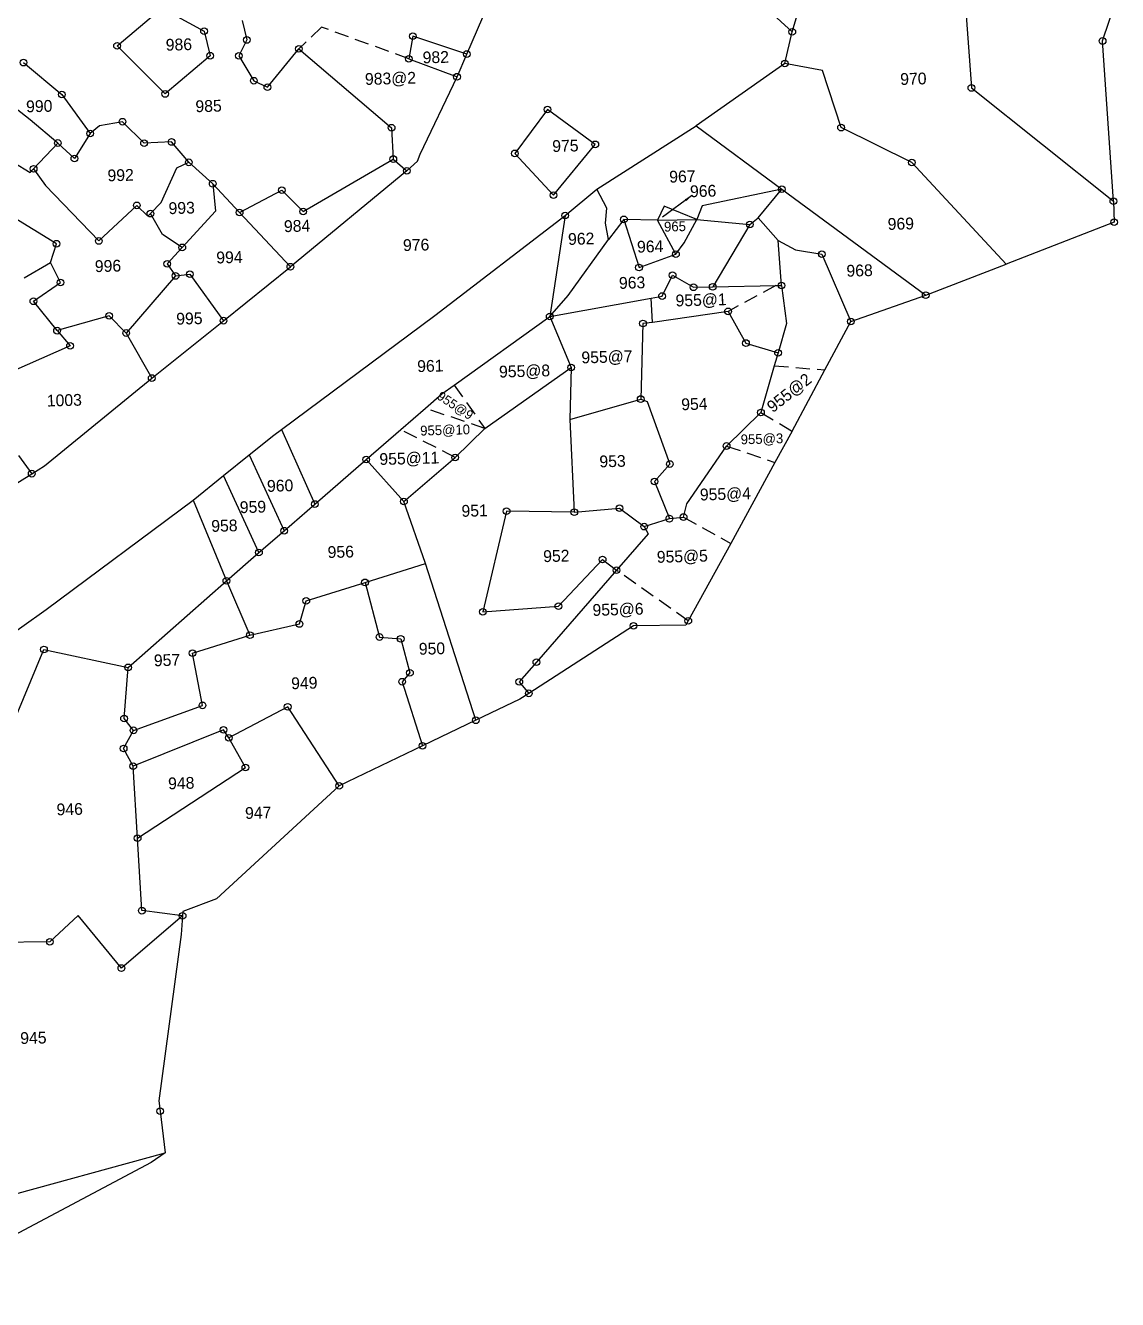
# Model space of a CAD drawing. Header units: metres. Extents: x 260190 to 263401, y 2203527 to 2206859.
# Drawn here: x 261047.7 to 261430.3, y 2204676.2 to 2205122.4 of the extents above; entities that cross this region are included whole.
import ezdxf

# ---------------------------------------------------------------- set-up
doc = ezdxf.new("R2010")
doc.units = ezdxf.units.M
doc.header["$MEASUREMENT"] = 0
doc.linetypes.add('DASHED', pattern=[0.75, 0.5, -0.25])
for name, color, linetype in [('POLY_PARCEL', 6, 'Continuous'), ('POLY_SUBPARCEL', 6, 'DASHED'), ('SYM_STONE', 1, 'Continuous'), ('TEXT_PARCEL', 7, 'Continuous')]:
    doc.layers.add(name, color=color, linetype=linetype)
doc.styles.get("Standard").update_dxf_attribs({"font": 'simplex.shx'})
doc.styles.add('TEXT_MAP', font='', dxfattribs={"height": 1.8})
doc.styles.get('TEXT_MAP').set_extended_font_data('Kruti Dev 050')
doc.dimstyles.get("Standard").update_dxf_attribs({"dimtxt": 0.18, "dimasz": 0.18, "dimexe": 0.18, "dimexo": 0.0625, "dimgap": 0.09, "dimtad": 0, "dimtih": 1, "dimtoh": 1, "dimdec": 4, "dimzin": 0, "dimdsep": 46, "dimtxsty": 'Standard', "dimcen": 0.09, "dimadec": 0, "dimazin": 0, "dimtfac": 1, "dimtdec": 4, "dimtofl": 0, "dimtmove": 0, "dimatfit": 3, "dimfxl": 1, "dimtolj": 1, "dimtzin": 0, "dimarcsym": 0})

msp = doc.modelspace()

# ---------------------------------------------------------------- linework, layer by layer
at = {"layer": 'POLY_PARCEL'}
for p, q in [((261316.32, 2205120.19), (261325.78, 2205152.39)), ((261284.33, 2205149.53), (261316.32, 2205120.19)), ((261375.53, 2205148.85), (261379.07, 2205100.55)), ((261425.03, 2205116.99), (261429.66, 2205130.84)), ((261079.76, 2205115.27), (261095.4, 2205128.47)), ((261095.4, 2205128.47), (261110.24, 2205120.43)), ((261123.55, 2205124.19), (261125.21, 2205117.36)), ((261202.31, 2205112.41), (261207.95, 2205125.36)), ((261110.24, 2205120.43), (261112.38, 2205111.83)), ((261313.69, 2205109.08), (261316.32, 2205120.19)), ((261096.63, 2205098.44), (261079.76, 2205115.27)), ((261125.21, 2205117.36), (261122.41, 2205111.79)), ((261183.37, 2205118.66), (261182.01, 2205110.77)), ((261202.31, 2205112.41), (261183.37, 2205118.66)), ((261428.81, 2205060.88), (261425.03, 2205116.99)), ((261112.38, 2205111.83), (261096.63, 2205098.44)), ((261122.41, 2205111.79), (261127.66, 2205103.09)), ((261132.44, 2205100.81), (261143.47, 2205114.27)), ((261143.47, 2205114.27), (261175.96, 2205086.62)), ((261182.01, 2205110.77), (261198.86, 2205104.47)), ((261198.86, 2205104.47), (261202.31, 2205112.41)), ((261046.98, 2205109.42), (261060.43, 2205098.26)), ((261313.69, 2205109.08), (261282.65, 2205087.26)), ((261326.93, 2205106.68), (261313.69, 2205109.08)), ((261333.4, 2205086.65), (261326.93, 2205106.68)), ((261127.66, 2205103.09), (261132.44, 2205100.81)), ((261185.9, 2205077.34), (261198.86, 2205104.47)), ((261049.31, 2205089.42), (261034.29, 2205101.08)), ((261060.43, 2205098.26), (261070.33, 2205084.58)), ((261379.07, 2205100.55), (261428.81, 2205060.88)), ((261230.57, 2205093.01), (261219.09, 2205077.62)), ((261247.31, 2205080.79), (261230.57, 2205093.01)), ((261059.03, 2205081.26), (261049.31, 2205089.42)), ((261081.66, 2205088.73), (261073.61, 2205087.23)), ((261089.22, 2205081.18), (261081.66, 2205088.73)), ((261070.33, 2205084.58), (261064.82, 2205075.82)), ((261073.61, 2205087.23), (261070.33, 2205084.58)), ((261175.96, 2205086.62), (261176.55, 2205075.64)), ((261247.85, 2205065.08), (261282.65, 2205087.26)), ((261282.65, 2205087.26), (261312.68, 2205065.11)), ((261358.23, 2205074.42), (261333.4, 2205086.65)), ((261032.92, 2205080.97), (261049.33, 2205070.9)), ((261050.55, 2205072.19), (261059.03, 2205081.26)), ((261064.82, 2205075.82), (261059.03, 2205081.26)), ((261098.89, 2205081.62), (261089.22, 2205081.18)), ((261104.94, 2205074.49), (261098.89, 2205081.62)), ((261232.66, 2205062.96), (261247.31, 2205080.79)), ((261144.97, 2205057.29), (261176.55, 2205075.64)), ((261176.55, 2205075.64), (261181.28, 2205071.54)), ((261185.02, 2205074.89), (261185.9, 2205077.34)), ((261219.09, 2205077.62), (261232.66, 2205062.96)), ((261049.33, 2205070.9), (261050.55, 2205072.19)), ((261050.55, 2205072.19), (261054.72, 2205066.39)), ((261095.28, 2205060.37), (261100.69, 2205072.58)), ((261100.69, 2205072.58), (261104.94, 2205074.49)), ((261113.27, 2205067.01), (261104.94, 2205074.49)), ((261181.28, 2205071.54), (261140.48, 2205037.94)), ((261181.28, 2205071.54), (261185.02, 2205074.89)), ((261391.26, 2205038.84), (261358.23, 2205074.42)), ((261054.72, 2205066.39), (261073.41, 2205046.94)), ((261113.27, 2205067.01), (261114.25, 2205057.36)), ((261122.7, 2205056.94), (261113.27, 2205067.01)), ((261122.7, 2205056.94), (261137.48, 2205064.74)), ((261137.48, 2205064.74), (261144.97, 2205057.29)), ((261236.78, 2205055.89), (261247.85, 2205065.08)), ((261251.35, 2205058.46), (261247.85, 2205065.08)), ((261312.68, 2205065.11), (261284.74, 2205059.21)), ((261304.4, 2205055.03), (261312.68, 2205065.11)), ((261312.68, 2205065.11), (261363.05, 2205027.96)), ((261073.41, 2205046.94), (261086.7, 2205059.42)), ((261086.7, 2205059.42), (261090.51, 2205055.59)), ((261091.45, 2205056.52), (261095.28, 2205060.37)), ((261114.25, 2205057.36), (261102.61, 2205044.7)), ((261250.9, 2205053.15), (261251.35, 2205058.46)), ((261271.38, 2205059.15), (261269.05, 2205054.18)), ((261282.9, 2205054.45), (261271.38, 2205059.15)), ((261284.74, 2205059.21), (261282.9, 2205054.45)), ((261428.81, 2205060.88), (261429.09, 2205053.51)), ((261058.53, 2205045.98), (261042.24, 2205056)), ((261090.51, 2205055.59), (261091.45, 2205056.52)), ((261095.7, 2205049.27), (261091.45, 2205056.52)), ((261140.48, 2205037.94), (261122.7, 2205056.94)), ((261191.1, 2205020.84), (261236.78, 2205055.89)), ((261236.78, 2205055.89), (261231.35, 2205020.46)), ((261251.94, 2205047.48), (261250.9, 2205053.15)), ((261257.35, 2205054.5), (261251.94, 2205047.48)), ((261269.05, 2205054.18), (261257.35, 2205054.5)), ((261257.35, 2205054.5), (261262.62, 2205037.65)), ((261269.05, 2205054.18), (261282.9, 2205054.45)), ((261275.56, 2205042.32), (261269.05, 2205054.18)), ((261278.4, 2205046.33), (261282.9, 2205054.45)), ((261282.9, 2205054.45), (261301.42, 2205052.69)), ((261301.42, 2205052.69), (261304.4, 2205055.03)), ((261304.4, 2205055.03), (261311.4, 2205047.07)), ((261429.09, 2205053.51), (261391.26, 2205038.84)), ((261102.61, 2205044.7), (261095.7, 2205049.27)), ((261301.42, 2205052.69), (261288.43, 2205030.86)), ((261056.43, 2205039.36), (261058.53, 2205045.98)), ((261102.61, 2205044.7), (261097.3, 2205038.92)), ((261237.83, 2205027.87), (261251.94, 2205047.48)), ((261275.56, 2205042.32), (261278.4, 2205046.33)), ((261312.51, 2205031.35), (261311.4, 2205047.07)), ((261311.4, 2205047.07), (261317.48, 2205043.85)), ((261317.48, 2205043.85), (261326.66, 2205042.33)), ((261047.23, 2205034), (261056.43, 2205039.36)), ((261059.97, 2205032.4), (261056.43, 2205039.36)), ((261262.62, 2205037.65), (261275.56, 2205042.32)), ((261326.66, 2205042.33), (261336.83, 2205018.74)), ((261097.3, 2205038.92), (261100.28, 2205034.7)), ((261100.28, 2205034.7), (261105.28, 2205035.32)), ((261105.28, 2205035.32), (261117.08, 2205019.03)), ((261117.08, 2205019.03), (261140.48, 2205037.94)), ((261270.7, 2205027.65), (261274.4, 2205034.98)), ((261274.4, 2205034.98), (261281.75, 2205030.73)), ((261363.05, 2205027.96), (261391.26, 2205038.84)), ((261050.46, 2205025.82), (261059.97, 2205032.4)), ((261100.28, 2205034.7), (261082.93, 2205014.71)), ((261281.75, 2205030.73), (261288.43, 2205030.86)), ((261288.43, 2205030.86), (261310.56, 2205031.31)), ((261310.56, 2205031.31), (261312.51, 2205031.35)), ((261312.51, 2205031.35), (261314.26, 2205018.04)), ((261231.35, 2205020.46), (261237.83, 2205027.87)), ((261231.35, 2205020.46), (261266.85, 2205026.94)), ((261266.85, 2205026.94), (261270.7, 2205027.65)), ((261267.33, 2205018.37), (261266.85, 2205026.94)), ((261336.83, 2205018.74), (261363.05, 2205027.96)), ((261058.75, 2205015.53), (261050.46, 2205025.82)), ((261293.82, 2205022.29), (261267.33, 2205018.37)), ((261293.82, 2205022.29), (261300.1, 2205011.19)), ((261077.02, 2205020.72), (261058.75, 2205015.53)), ((261082.93, 2205014.71), (261077.02, 2205020.72)), ((261091.91, 2204998.93), (261117.08, 2205019.03)), ((261137.41, 2204980.95), (261191.1, 2205020.84)), ((261197.83, 2204996.43), (261231.35, 2205020.46)), ((261231.35, 2205020.46), (261238.87, 2205002.61)), ((261264.02, 2205018.03), (261263.21, 2204991.57)), ((261267.33, 2205018.37), (261264.02, 2205018.03)), ((261314.26, 2205018.04), (261311.33, 2205007.77)), ((261327.75, 2205001.79), (261336.83, 2205018.74)), ((261058.75, 2205015.53), (261063.3, 2205010.19)), ((261082.93, 2205014.71), (261091.91, 2204998.93)), ((261063.3, 2205010.19), (261043.21, 2205001.4)), ((261300.1, 2205011.19), (261311.33, 2205007.77)), ((261311.33, 2205007.77), (261310.03, 2205003.23)), ((261208.63, 2204981.29), (261238.87, 2205002.61)), ((261238.87, 2205002.61), (261238.39, 2204984.37)), ((261310.03, 2205003.23), (261305.35, 2204986.84)), ((261316.25, 2204980.32), (261327.75, 2205001.79)), ((261054.32, 2204968.19), (261091.91, 2204998.93)), ((261193.59, 2204993.39), (261197.83, 2204996.43)), ((261187.77, 2204988.34), (261193.59, 2204993.39)), ((261238.39, 2204984.37), (261263.21, 2204991.57)), ((261263.21, 2204991.57), (261265.46, 2204990.73)), ((261265.46, 2204990.73), (261273.43, 2204968.82)), ((261179.16, 2204980.88), (261187.77, 2204988.34)), ((261293.31, 2204975.13), (261305.35, 2204986.84)), ((261238.39, 2204984.37), (261239.96, 2204951.93)), ((261126.05, 2204972), (261134.73, 2204978.96)), ((261134.73, 2204978.96), (261137.41, 2204980.95)), ((261137.41, 2204980.95), (261149.07, 2204954.79)), ((261167.05, 2204970.38), (261179.16, 2204980.88)), ((261198.19, 2204971.13), (261208.63, 2204981.29)), ((261316.25, 2204980.32), (261310.22, 2204969.3)), ((261279.37, 2204954.86), (261293.31, 2204975.13)), ((261045.26, 2204971.75), (261049.88, 2204965.44)), ((261049.88, 2204965.44), (261054.32, 2204968.19)), ((261117.1, 2204964.82), (261126.05, 2204972)), ((261126.05, 2204972), (261138.3, 2204945.46)), ((261149.07, 2204954.79), (261167.05, 2204970.38)), ((261167.05, 2204970.38), (261180.28, 2204955.7)), ((261180.28, 2204955.7), (261198.19, 2204971.13)), ((261273.43, 2204968.82), (261268.02, 2204962.69)), ((261310.22, 2204969.3), (261294.74, 2204941.03)), ((261022.92, 2204948.71), (261049.88, 2204965.44)), ((261106.39, 2204956.21), (261117.1, 2204964.82)), ((261129.47, 2204937.81), (261117.1, 2204964.82)), ((261268.02, 2204962.69), (261273.25, 2204949.68)), ((261054.93, 2204917.88), (261106.39, 2204956.21)), ((261106.39, 2204956.21), (261118.07, 2204927.93)), ((261138.3, 2204945.46), (261149.07, 2204954.79)), ((261187.87, 2204934.01), (261180.28, 2204955.7)), ((261278.25, 2204950.24), (261279.37, 2204954.86)), ((261216.24, 2204952.33), (261207.91, 2204917.04)), ((261239.96, 2204951.93), (261216.24, 2204952.33)), ((261239.96, 2204951.93), (261255.8, 2204953.33)), ((261255.8, 2204953.33), (261264.46, 2204946.88)), ((261273.25, 2204949.68), (261278.25, 2204950.24)), ((261264.46, 2204946.88), (261273.25, 2204949.68)), ((261264.46, 2204946.88), (261265.78, 2204944.34)), ((261129.47, 2204937.81), (261138.3, 2204945.46)), ((261265.78, 2204944.34), (261254.71, 2204931.63)), ((261118.07, 2204927.93), (261129.47, 2204937.81)), ((261294.74, 2204941.03), (261279.89, 2204913.9)), ((261166.63, 2204927.36), (261187.87, 2204934.01)), ((261205.47, 2204879.06), (261187.87, 2204934.01)), ((261234.38, 2204919.01), (261249.88, 2204935.36)), ((261249.88, 2204935.36), (261254.71, 2204931.63)), ((261083.63, 2204897.59), (261118.07, 2204927.93)), ((261118.07, 2204927.93), (261126.34, 2204908.85)), ((261254.71, 2204931.63), (261226.67, 2204899.43)), ((261146.06, 2204920.93), (261166.63, 2204927.36)), ((261166.63, 2204927.36), (261171.74, 2204908.23)), ((261143.64, 2204912.79), (261146.06, 2204920.93)), ((261207.91, 2204917.04), (261234.38, 2204919.01)), ((261027.07, 2204898), (261054.93, 2204917.88)), ((261126.34, 2204908.85), (261143.64, 2204912.79)), ((261260.67, 2204912.13), (261224.05, 2204888.5)), ((261279.04, 2204912.35), (261260.67, 2204912.13)), ((261279.89, 2204913.9), (261279.04, 2204912.35)), ((261106.17, 2204902.56), (261126.34, 2204908.85)), ((261171.74, 2204908.23), (261179.13, 2204907.59)), ((261179.13, 2204907.59), (261182.38, 2204895.71)), ((261032.33, 2204851.63), (261054.17, 2204903.84)), ((261054.17, 2204903.84), (261083.63, 2204897.59)), ((261109.73, 2204884.29), (261106.17, 2204902.56)), ((261082.22, 2204879.7), (261083.63, 2204897.59)), ((261226.67, 2204899.43), (261220.68, 2204892.55)), ((261182.38, 2204895.71), (261179.68, 2204892.58)), ((261179.68, 2204892.58), (261186.76, 2204870.1)), ((261220.68, 2204892.55), (261224.05, 2204888.5)), ((261224.05, 2204888.5), (261220.85, 2204886.43)), ((261085.53, 2204875.54), (261109.73, 2204884.29)), ((261139.54, 2204883.77), (261118.95, 2204872.92)), ((261157.62, 2204856.13), (261139.54, 2204883.77)), ((261220.85, 2204886.43), (261205.47, 2204879.06)), ((261085.53, 2204875.54), (261082.22, 2204879.7)), ((261205.47, 2204879.06), (261186.76, 2204870.1)), ((261082.08, 2204869.19), (261085.53, 2204875.54)), ((261117.06, 2204875.72), (261085.45, 2204863.02)), ((261118.95, 2204872.92), (261117.06, 2204875.72)), ((261124.73, 2204862.51), (261118.95, 2204872.92)), ((261186.76, 2204870.1), (261157.62, 2204856.13)), ((261085.45, 2204863.02), (261082.08, 2204869.19)), ((261086.97, 2204837.77), (261085.45, 2204863.02)), ((261086.97, 2204837.77), (261124.73, 2204862.51)), ((261157.62, 2204856.13), (261114.55, 2204816.5)), ((261088.49, 2204812.38), (261086.97, 2204837.77)), ((261114.55, 2204816.5), (261102.84, 2204812.14)), ((261102.74, 2204810.54), (261088.49, 2204812.38)), ((261102.84, 2204812.14), (261102.74, 2204810.54)), ((261066.16, 2204810.66), (261056.24, 2204801.49)), ((261081.27, 2204792.29), (261066.16, 2204810.66)), ((261102.74, 2204810.54), (261081.27, 2204792.29)), ((261102.74, 2204810.54), (261102.22, 2204804.06)), ((261102.22, 2204804.06), (261094.46, 2204745.76)), ((261056.24, 2204801.49), (261027.57, 2204801)), ((261094.46, 2204745.76), (261094.89, 2204742.14)), ((261094.89, 2204742.14), (261096.63, 2204727.52)), ((261002.37, 2204701.81), (261096.63, 2204727.52)), ((261096.63, 2204727.52), (261091.7, 2204724.19)), ((261091.7, 2204724.19), (261001.39, 2204676.18))]:
    msp.add_line(p, q, dxfattribs=at)
at = {"layer": 'POLY_SUBPARCEL', "ltscale": 10}
for p, q in [((261151.41, 2205121.82), (261143.47, 2205114.27)), ((261182.01, 2205110.77), (261151.41, 2205121.82)), ((261310.56, 2205031.31), (261293.82, 2205022.29)), ((261310.03, 2205003.23), (261327.75, 2205001.79)), ((261197.83, 2204996.43), (261208.63, 2204981.29)), ((261208.63, 2204981.29), (261187.77, 2204988.34)), ((261305.35, 2204986.84), (261316.25, 2204980.32)), ((261198.19, 2204971.13), (261179.16, 2204980.88)), ((261293.31, 2204975.13), (261310.22, 2204969.3)), ((261278.25, 2204950.24), (261294.74, 2204941.03)), ((261279.89, 2204913.9), (261254.71, 2204931.63))]:
    msp.add_line(p, q, dxfattribs=at)
at = {"layer": 'SYM_STONE'}
for centre in [(261110.24, 2205120.43), (261183.37, 2205118.66), (261316.32, 2205120.19), (261079.76, 2205115.27), (261125.21, 2205117.36), (261143.47, 2205114.27), (261425.03, 2205116.99), (261112.38, 2205111.83), (261122.41, 2205111.79), (261182.01, 2205110.77), (261202.31, 2205112.41), (261046.98, 2205109.42), (261313.69, 2205109.08), (261127.66, 2205103.09), (261132.44, 2205100.81), (261198.86, 2205104.47), (261060.43, 2205098.26), (261096.63, 2205098.44), (261379.07, 2205100.55), (261230.57, 2205093.01), (261081.66, 2205088.73), (261070.33, 2205084.58), (261175.96, 2205086.62), (261333.4, 2205086.65), (261059.03, 2205081.26), (261089.22, 2205081.18), (261098.89, 2205081.62), (261247.31, 2205080.79), (261064.82, 2205075.82), (261104.94, 2205074.49), (261176.55, 2205075.64), (261219.09, 2205077.62), (261358.23, 2205074.42), (261050.55, 2205072.19), (261181.28, 2205071.54), (261113.27, 2205067.01), (261312.68, 2205065.11), (261137.48, 2205064.74), (261232.66, 2205062.96), (261428.81, 2205060.88), (261086.7, 2205059.42), (261091.45, 2205056.52), (261122.7, 2205056.94), (261144.97, 2205057.29), (261236.78, 2205055.89), (261257.35, 2205054.5), (261301.42, 2205052.69), (261429.09, 2205053.51), (261058.53, 2205045.98), (261073.41, 2205046.94), (261102.61, 2205044.7), (261097.3, 2205038.92), (261275.56, 2205042.32), (261326.66, 2205042.33), (261100.28, 2205034.7), (261105.28, 2205035.32), (261140.48, 2205037.94), (261262.62, 2205037.65), (261274.4, 2205034.98), (261059.97, 2205032.4), (261281.75, 2205030.73), (261288.43, 2205030.86), (261312.51, 2205031.35), (261050.46, 2205025.82), (261270.7, 2205027.65), (261363.05, 2205027.96), (261077.02, 2205020.72), (261231.35, 2205020.46), (261293.82, 2205022.29), (261117.08, 2205019.03), (261264.02, 2205018.03), (261336.83, 2205018.74), (261058.75, 2205015.53), (261082.93, 2205014.71), (261063.3, 2205010.19), (261300.1, 2205011.19), (261311.33, 2205007.77), (261238.87, 2205002.61), (261091.91, 2204998.93), (261263.21, 2204991.57), (261305.35, 2204986.84), (261293.31, 2204975.13), (261167.05, 2204970.38), (261198.19, 2204971.13), (261273.43, 2204968.82), (261049.88, 2204965.44), (261268.02, 2204962.69), (261149.07, 2204954.79), (261180.28, 2204955.7), (261216.24, 2204952.33), (261239.96, 2204951.93), (261255.8, 2204953.33), (261273.25, 2204949.68), (261278.25, 2204950.24), (261138.3, 2204945.46), (261264.46, 2204946.88), (261129.47, 2204937.81), (261249.88, 2204935.36), (261254.71, 2204931.63), (261118.07, 2204927.93), (261166.63, 2204927.36), (261146.06, 2204920.93), (261234.38, 2204919.01), (261207.91, 2204917.04), (261279.89, 2204913.9), (261126.34, 2204908.85), (261143.64, 2204912.79), (261260.67, 2204912.13), (261171.74, 2204908.23), (261179.13, 2204907.59), (261054.17, 2204903.84), (261106.17, 2204902.56), (261083.63, 2204897.59), (261182.38, 2204895.71), (261226.67, 2204899.43), (261179.68, 2204892.58), (261220.68, 2204892.55), (261224.05, 2204888.5), (261109.73, 2204884.29), (261139.54, 2204883.77), (261082.22, 2204879.7), (261205.47, 2204879.06), (261085.53, 2204875.54), (261117.06, 2204875.72), (261082.08, 2204869.19), (261118.95, 2204872.92), (261186.76, 2204870.1), (261085.45, 2204863.02), (261124.73, 2204862.51), (261157.62, 2204856.13), (261086.97, 2204837.77), (261088.49, 2204812.38), (261102.74, 2204810.54), (261056.24, 2204801.49), (261081.27, 2204792.29), (261094.89, 2204742.14)]:
    msp.add_circle(centre, 1.17, dxfattribs=at)

# ---------------------------------------------------------------- texts
at = {"layer": 'TEXT_PARCEL', "style": 'TEXT_MAP'}
for s, height, rotation, p in [('986', 4.128, 1.5462, (261096.88, 2205113.57)), ('982', 4.128, 1.5462, (261186.88, 2205109.13)), ('983@2', 4.128, 1.5462, (261166.67, 2205101.59)), ('970', 4.128, 1.5462, (261354.19, 2205101.58)), ('990', 4.128, 1.5462, (261047.96, 2205091.99)), ('985', 4.128, 1.5462, (261107.28, 2205092.04)), ('975', 4.128, 1.5462, (261232.28, 2205078.1)), ('992', 4.128, 1.5462, (261076.48, 2205067.82)), ('967', 4.128, 1.5462, (261273.26, 2205067.37)), ('966', 4.128, 1.5462, (261280.54, 2205062.26)), ('993', 4.128, 1.5462, (261097.86, 2205056.33)), ('984', 4.128, 1.5462, (261138.29, 2205050.03)), ('965', 3.44, 1.5462, (261271.44, 2205050.21)), ('969', 4.128, 1.5462, (261349.79, 2205050.8)), ('962', 4.128, 1.5462, (261237.82, 2205045.54)), ('976', 4.128, 1.5462, (261180, 2205043.4)), ('964', 4.128, 1.5462, (261261.98, 2205042.84)), ('996', 4.128, 1.5462, (261072.04, 2205036.02)), ('994', 4.128, 1.5462, (261114.59, 2205039.05)), ('968', 4.128, 1.5462, (261335.35, 2205034.42)), ('963', 4.128, 1.5462, (261255.65, 2205030.16)), ('955@1', 4.128, 1.5462, (261275.48, 2205024)), ('995', 4.128, 1.5462, (261100.56, 2205017.61)), ('955@7', 4.128, 1.5462, (261242.5, 2205004.05)), ('961', 4.128, 1.5462, (261184.97, 2205001.01)), ('955@8', 4.128, 1.5462, (261213.64, 2204999.09)), ('955@2', 4.128, 38.3976, (261309.5, 2204986.61)), ('1003', 4.128, 1.5462, (261055.22, 2204988.94)), ('955@9', 3.211, 326.3745, (261191.58, 2204991.84)), ('954', 4.128, 1.5462, (261277.47, 2204987.65)), ('955@10', 3.44, 1.5462, (261186.01, 2204978.78)), ('955@3', 3.44, 1.5462, (261298.29, 2204975.71)), ('955@11', 4.128, 1.5462, (261171.73, 2204968.47)), ('953', 4.128, 1.5462, (261248.8, 2204967.64)), ('960', 4.128, 1.5462, (261132.35, 2204959.06)), ('955@4', 4.128, 1.5462, (261284, 2204956.04)), ('959', 4.128, 1.5462, (261122.82, 2204951.6)), ('951', 4.128, 1.5462, (261200.49, 2204950.31)), ('958', 4.128, 1.5462, (261112.83, 2204945.04)), ('956', 4.128, 1.5462, (261153.59, 2204935.88)), ('952', 4.128, 1.5462, (261229.11, 2204934.45)), ('955@5', 4.128, 1.5462, (261268.91, 2204934.2)), ('955@6', 4.128, 1.5462, (261246.38, 2204915.61)), ('950', 4.128, 1.5462, (261185.54, 2204902)), ('957', 4.128, 1.5462, (261092.72, 2204897.96)), ('949', 4.128, 1.5462, (261140.82, 2204889.93)), ('948', 4.128, 1.5462, (261097.71, 2204854.87)), ('946', 4.128, 1.5462, (261058.63, 2204845.74)), ('947', 4.128, 1.5462, (261124.67, 2204844.49)), ('945', 4.128, 1.5462, (261045.91, 2204765.65))]:
    msp.add_text(s, height=height, rotation=rotation, dxfattribs=at).set_placement(p)

# ---------------------------------------------------------------- leaders
msp.add_leader([(261281.01, 2205062.75), (261270.84, 2205055.33)], dimstyle='Standard', override={"dimtxt": 2.5, "dimasz": 2.5, "dimexe": 1.25, "dimexo": 0.625, "dimgap": 0.625, "dimtad": 1, "dimtih": 0, "dimtoh": 0, "dimzin": 8, "dimcen": 2.5, "dimtofl": 1})

doc.saveas('drawing.dxf')
